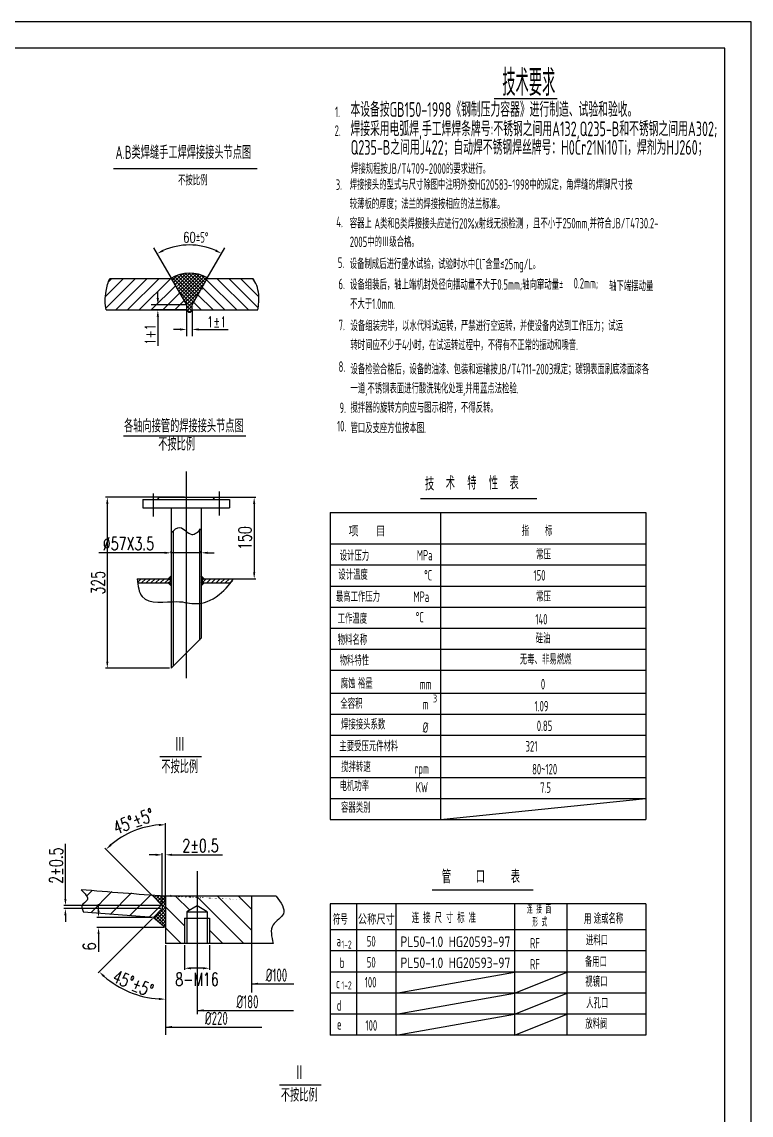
# Model space of a CAD drawing. Extents: x 8095 to 8689, y 0 to 841.
# Drawn here: x 8412 to 8689.3, y 425 to 841 of the extents above; entities that cross this region are included whole.
import ezdxf
from ezdxf.enums import TextEntityAlignment as Align

# ---------------------------------------------------------------- set-up
doc = ezdxf.new("R2010")
doc.units = 0
doc.header["$LTSCALE"] = 10
doc.header["$MEASUREMENT"] = 0
doc.linetypes.add('HIDDEN', pattern=[0.375, 0.25, -0.125])
doc.layers.get('DEFPOINTS').update_dxf_attribs({"color": 5, "linetype": 'HIDDEN', "lineweight": 13})
doc.layers.add('DIM', color=7, linetype='CONTINUOUS')
doc.layers.add('RAHMEN025', color=7, linetype='CONTINUOUS')
doc.styles.add('HZ4', font='romans.shx', dxfattribs={"width": 0.7, "height": 4, "bigfont": 'hztxt.shx'})
doc.styles.add('HZ5', font='romans.shx', dxfattribs={"width": 0.7, "height": 5, "bigfont": 'hztxt.shx'})
doc.styles.add('J_BigFont', font='gbenor.shx', dxfattribs={"bigfont": 'gbcbig.shx'})
doc.styles.add('RMO4', font='romans.shx', dxfattribs={"width": 0.7, "height": 4, "bigfont": 'hztxt.shx'})
doc.dimstyles.get("Standard").update_dxf_attribs({"dimscale": 0, "dimtxt": 0.18, "dimasz": 2.5, "dimexe": 2.5, "dimexo": 0.0625, "dimgap": 0.9, "dimtad": 1, "dimdec": 0, "dimzin": 0, "dimdsep": 46, "dimtxsty": 'RMO4', "dimcen": 0.09, "dimadec": 0, "dimazin": 0, "dimtfac": 2, "dimtdec": 0, "dimtofl": 0, "dimtmove": 0, "dimatfit": 0, "dimfxl": 0, "dimtolj": 1, "dimtzin": 0, "dimarcsym": 0})
doc.dimstyles.new('机械制图iso', dxfattribs={"dimscale": 0, "dimtxt": 0.18, "dimasz": 2.5, "dimexe": 0.625, "dimexo": 0.625, "dimgap": 1, "dimtad": 1, "dimdec": 4, "dimzin": 0, "dimdsep": 46, "dimtxsty": 'HZ5', "dimcen": 0, "dimadec": 0, "dimazin": 0, "dimtfac": 1, "dimtdec": 4, "dimtofl": 0, "dimtmove": 0, "dimatfit": 2, "dimfxl": 0, "dimtolj": 1, "dimtzin": 0, "dimarcsym": 0})

# ---------------------------------------------------------------- blocks, each defined once
blk = doc.blocks.new('*D188')
at = {"layer": 'DEFPOINTS', "color": 0}
for p in [(8466.580000302898, 508.3622591232811), (8465.3800003029, 503.5696082102763), (8462.055677328637, 500.2452852360161), (8466.580000302898, 490.3622591232811), (8448.755703807745, 473.8970210715047)]:
    blk.add_point(p, dxfattribs=at)
at = {"layer": 'DIM', "color": 0, "lineweight": -2}
for p, q in [((8461.613735590396, 499.8033434977747), (8440.93069672145, 479.1203046288379)), ((8466.580000302898, 489.7372591232815), (8466.5800003029, 468.4960152199747))]:
    blk.add_line(p, q, dxfattribs=at)
blk.add_arc((8466.580000302898, 504.7696082102752), 35.64859299030108, 229.0189192790057, 265.9810807209838, dxfattribs=at)
at = {"layer": 'DIM', "color": 0}
for points in [[(8442.917188518924, 477.5527747386063), (8443.485419854687, 478.1623299809776), (8441.372638459692, 479.5622463670793)], [(8464.096147881626, 469.625086901834), (8464.066927467038, 468.7922660256445), (8466.580000302898, 469.1210152199742)]]:
    blk.add_solid(points, dxfattribs=at)
at = {"layer": 'DIM', "color": 0, "insert": (8454.277266391658, 475.0681811475015), "char_height": 5, "attachment_point": 5, "rotation": 337.49999999999267, "style": 'HZ5'}
blk.add_mtext('\\A1;45°±5°', dxfattribs=at)
blk = doc.blocks.new('*D183')
at = {"layer": 'DEFPOINTS', "color": 0}
for p in [(8473.780000302897, 490.3622591232814), (8483.3800003029, 490.3622591232814), (8473.780000302897, 480.8967714150731)]:
    blk.add_point(p, dxfattribs=at)
at = {"layer": 'DIM', "color": 0, "lineweight": -2}
for p, q in [((8473.780000302897, 489.7372591232814), (8473.780000302897, 480.2717714150731)), ((8483.3800003029, 489.7372591232814), (8483.3800003029, 480.2717714150731)), ((8480.8800003029, 480.8967714150731), (8476.280000302897, 480.8967714150731))]:
    blk.add_line(p, q, dxfattribs=at)
at = {"layer": 'DIM', "color": 0}
for points in [[(8476.280000302897, 481.3134380817398), (8476.280000302897, 480.4801047484064), (8473.780000302897, 480.8967714150731)], [(8480.8800003029, 481.3134380817398), (8480.8800003029, 480.4801047484064), (8483.3800003029, 480.8967714150731)]]:
    blk.add_solid(points, dxfattribs=at)
at = {"layer": 'DIM', "color": 0, "insert": (8478.580000302898, 476.6781023262511), "char_height": 5, "attachment_point": 5, "style": 'HZ5'}
blk.add_mtext('\\A1;8-M16', dxfattribs=at)
blk = doc.blocks.new('*D187')
at = {"layer": 'DEFPOINTS', "color": 0}
for p in [(8450.612626599854, 531.2259107273799), (8461.47168082243, 508.6779276907446), (8466.580000302898, 508.3622591232811), (8465.3800003029, 504.7696082102766), (8466.580000302896, 490.3622591232815)]:
    blk.add_point(p, dxfattribs=at)
at = {"layer": 'DIM', "color": 0, "lineweight": -2}
for p, q in [((8466.580000302898, 508.9872591232806), (8466.580000302898, 536.1293556163578)), ((8461.029739084188, 509.119869428986), (8443.556782118334, 526.592826394834))]:
    blk.add_line(p, q, dxfattribs=at)
blk.add_arc((8466.580000302898, 503.5696082102781), 31.93474740607928, 94.48652525399795, 130.5134747460128, dxfattribs=at)
at = {"layer": 'DIM', "color": 0}
for points in [[(8464.065606889559, 535.8228471767943), (8464.098225486896, 534.9901524719044), (8466.580000302898, 535.5043556163578)], [(8446.117200188699, 527.5421679280157), (8445.551460947581, 528.154036831871), (8443.998723856575, 526.1508846565921)]]:
    blk.add_solid(points, dxfattribs=at)
at = {"layer": 'DIM', "color": 0, "insert": (8454.450156957126, 536.8635749931609), "char_height": 5, "attachment_point": 5, "rotation": 20.017975484503932, "style": 'HZ5'}
blk.add_mtext('\\A1;45°±5°', dxfattribs=at)
blk = doc.blocks.new('*D186')
at = {"layer": 'DEFPOINTS', "color": 0}
for p in [(8466.580000302898, 524.0550812330036), (8465.3800003029, 504.7696082102761), (8466.580000302898, 504.7696082102761)]:
    blk.add_point(p, dxfattribs=at)
at = {"layer": 'DIM', "color": 0, "lineweight": -2}
for p, q in [((8465.3800003029, 505.3946082102761), (8465.3800003029, 524.6800812330036)), ((8466.580000302898, 505.3946082102761), (8466.580000302898, 524.6800812330036)), ((8462.8800003029, 524.0550812330036), (8460.3800003029, 524.0550812330036)), ((8469.080000302898, 524.0550812330036), (8488.246666969564, 524.0550812330036))]:
    blk.add_line(p, q, dxfattribs=at)
at = {"layer": 'DIM', "color": 0}
for points in [[(8462.8800003029, 524.4717478996703), (8462.8800003029, 523.638414566337), (8465.3800003029, 524.0550812330036)], [(8469.080000302898, 524.4717478996703), (8469.080000302898, 523.638414566337), (8466.580000302898, 524.0550812330036)]]:
    blk.add_solid(points, dxfattribs=at)
at = {"layer": 'DIM', "color": 0, "insert": (8479.913333636232, 527.5550812330036), "char_height": 5, "attachment_point": 5, "style": 'HZ5'}
blk.add_mtext('\\A1;2±0.5', dxfattribs=at)
blk = doc.blocks.new('*D185')
at = {"layer": 'DEFPOINTS', "color": 0}
for p in [(8428.533762565767, 503.5696082102763), (8465.3800003029, 504.7696082102761), (8465.3800003029, 503.5696082102763)]:
    blk.add_point(p, dxfattribs=at)
at = {"layer": 'DIM', "color": 0, "lineweight": -2}
for p, q in [((8428.533762565767, 507.2696082102761), (8428.533762565767, 528.2955405281082)), ((8464.7550003029, 504.7696082102761), (8427.908762565767, 504.7696082102761)), ((8464.7550003029, 503.5696082102763), (8427.908762565767, 503.5696082102763)), ((8428.533762565767, 501.0696082102763), (8428.533762565767, 498.5696082102763))]:
    blk.add_line(p, q, dxfattribs=at)
at = {"layer": 'DIM', "color": 0}
for points in [[(8428.1170958991, 507.2696082102761), (8428.950429232433, 507.2696082102761), (8428.533762565767, 504.7696082102761)], [(8428.1170958991, 501.0696082102763), (8428.950429232433, 501.0696082102763), (8428.533762565767, 503.5696082102763)]]:
    blk.add_solid(points, dxfattribs=at)
at = {"layer": 'DIM', "color": 0, "insert": (8425.033762565767, 519.962207194776), "char_height": 5, "attachment_point": 5, "rotation": 90, "style": 'HZ5'}
blk.add_mtext('\\A1;2±0.5', dxfattribs=at)
blk = doc.blocks.new('*D184')
at = {"layer": 'DEFPOINTS', "color": 0}
for p in [(8441.135032787879, 500.2452852360158), (8462.05567732864, 500.2452852360158), (8466.580000302898, 496.3769572972715)]:
    blk.add_point(p, dxfattribs=at)
at = {"layer": 'DIM', "color": 0, "lineweight": -2}
for p, q in [((8441.135032787879, 502.7452852360158), (8441.135032787879, 505.2452852360158)), ((8461.43067732864, 500.2452852360158), (8440.510032787879, 500.2452852360158)), ((8465.955000302898, 496.3769572972715), (8440.510032787879, 496.3769572972715)), ((8441.135032787879, 493.8769572972715), (8441.135032787879, 487.1214524561757))]:
    blk.add_line(p, q, dxfattribs=at)
at = {"layer": 'DIM', "color": 0}
for points in [[(8440.718366121213, 502.7452852360158), (8441.551699454545, 502.7452852360158), (8441.135032787879, 500.2452852360158)], [(8440.718366121213, 493.8769572972715), (8441.551699454545, 493.8769572972715), (8441.135032787879, 496.3769572972715)]]:
    blk.add_solid(points, dxfattribs=at)
at = {"layer": 'DIM', "color": 0, "insert": (8437.635032787879, 489.2047857895104), "char_height": 5, "attachment_point": 5, "rotation": 90, "style": 'HZ5'}
blk.add_mtext('\\A1;6', dxfattribs=at)
blk = doc.blocks.new('*D204')
at = {"layer": 'DEFPOINTS', "color": 0}
for p in [(8474.46054143432, 660.0933984504082), (8444.464431729562, 595.0933984504084), (8468.76054143432, 595.0933984504082)]:
    blk.add_point(p, dxfattribs=at)
at = {"layer": 'DIM', "color": 0, "lineweight": -2}
for p, q in [((8473.83554143432, 660.0933984504082), (8443.839431729562, 660.0933984504084)), ((8444.464431729562, 657.5933984504084), (8444.464431729562, 597.5933984504084)), ((8468.13554143432, 595.0933984504082), (8443.839431729562, 595.0933984504084))]:
    blk.add_line(p, q, dxfattribs=at)
at = {"layer": 'DIM', "color": 0}
for points in [[(8444.047765062896, 657.5933984504084), (8444.881098396228, 657.5933984504084), (8444.464431729562, 660.0933984504084)], [(8444.047765062896, 597.5933984504084), (8444.881098396228, 597.5933984504084), (8444.464431729562, 595.0933984504084)]]:
    blk.add_solid(points, dxfattribs=at)
at = {"layer": 'DIM', "color": 0, "insert": (8440.964431729562, 627.5933984504097), "char_height": 5, "attachment_point": 5, "rotation": 90, "style": 'HZ5'}
blk.add_mtext('\\A1;325', dxfattribs=at)
blk = doc.blocks.new('*D205')
at = {"layer": 'DEFPOINTS', "color": 0}
for p in [(8468.76054143432, 638.9770052171853), (8468.76054143432, 638.2619632951037), (8480.16054143432, 638.2619632951037)]:
    blk.add_point(p, dxfattribs=at)
at = {"layer": 'DIM', "color": 0, "lineweight": -2}
for p, q in [((8466.26054143432, 638.9770052171853), (8441.26054143432, 638.9770052171853)), ((8468.76054143432, 638.8869632951037), (8468.76054143432, 639.6020052171853)), ((8480.16054143432, 638.9770052171853), (8468.76054143432, 638.9770052171853)), ((8480.16054143432, 638.8869632951037), (8480.16054143432, 639.6020052171853)), ((8482.66054143432, 638.9770052171853), (8485.16054143432, 638.9770052171853))]:
    blk.add_line(p, q, dxfattribs=at)
at = {"layer": 'DIM', "color": 0}
for points in [[(8466.26054143432, 639.3936718838519), (8466.26054143432, 638.5603385505186), (8468.76054143432, 638.9770052171853)], [(8482.66054143432, 639.3936718838519), (8482.66054143432, 638.5603385505186), (8480.16054143432, 638.9770052171853)]]:
    blk.add_solid(points, dxfattribs=at)
at = {"layer": 'DIM', "color": 0, "insert": (8452.51054143432, 642.4770052171853), "char_height": 5, "attachment_point": 5, "style": 'HZ5'}
blk.add_mtext('\\A1;%%C57X3.5', dxfattribs=at)
blk = doc.blocks.new('*D203')
at = {"layer": 'DEFPOINTS', "color": 0}
for p in [(8474.46054143432, 660.0933984504082), (8481.253361757348, 629.0933984504082), (8500.314448477353, 629.0933984504082)]:
    blk.add_point(p, dxfattribs=at)
at = {"layer": 'DIM', "color": 0, "lineweight": -2}
for p, q in [((8475.08554143432, 660.0933984504082), (8500.939448477353, 660.0933984504082)), ((8500.314448477353, 657.5933984504082), (8500.314448477353, 631.5933984504082)), ((8481.878361757348, 629.0933984504082), (8500.939448477353, 629.0933984504082))]:
    blk.add_line(p, q, dxfattribs=at)
at = {"layer": 'DIM', "color": 0}
for points in [[(8499.897781810687, 657.5933984504082), (8500.731115144019, 657.5933984504082), (8500.314448477353, 660.0933984504082)], [(8499.897781810687, 631.5933984504082), (8500.731115144019, 631.5933984504082), (8500.314448477353, 629.0933984504082)]]:
    blk.add_solid(points, dxfattribs=at)
at = {"layer": 'DIM', "color": 0, "insert": (8496.814448477353, 644.5933984504096), "char_height": 5, "attachment_point": 5, "rotation": 90, "style": 'HZ5'}
blk.add_mtext('\\A1;150', dxfattribs=at)
blk = doc.blocks.new('*D154')
at = {"layer": 'DEFPOINTS', "color": 0}
for p in [(8474.602249443404, 731.370846495252), (8476.693536868985, 731.370846495252), (8476.693536868985, 723.9654893835047)]:
    blk.add_point(p, dxfattribs=at)
at = {"layer": 'DIM', "color": 0, "lineweight": -2}
for p, q in [((8474.602249443404, 731.308346495252), (8474.602249443404, 721.4654893835047)), ((8476.693536868985, 731.308346495252), (8476.693536868985, 721.4654893835047)), ((8472.102249443404, 723.9654893835047), (8469.602249443404, 723.9654893835047)), ((8479.193536868985, 723.9654893835047), (8490.426870202318, 723.9654893835047))]:
    blk.add_line(p, q, dxfattribs=at)
at = {"layer": 'DIM', "color": 0}
for points in [[(8472.102249443404, 724.3821560501714), (8472.102249443404, 723.5488227168381), (8474.602249443404, 723.9654893835047)], [(8479.193536868985, 724.3821560501714), (8479.193536868985, 723.5488227168381), (8476.693536868985, 723.9654893835047)]]:
    blk.add_solid(points, dxfattribs=at)
at = {"layer": 'DIM', "color": 0, "insert": (8486.060203535651, 726.8654893835047), "char_height": 4, "attachment_point": 5, "style": 'HZ4'}
blk.add_mtext('\\A1;1±1', dxfattribs=at)
blk = doc.blocks.new('*D153')
at = {"layer": 'DEFPOINTS', "color": 0}
for p in [(8479.943787831286, 755.7431666989901), (8468.920034177088, 743.370846495252), (8482.467039560881, 743.370846495252), (8474.693536868985, 733.370846495252), (8476.693536868985, 733.370846495252)]:
    blk.add_point(p, dxfattribs=at)
at = {"layer": 'DIM', "color": 0, "lineweight": -2}
for p, q in [((8468.888784177088, 743.4249730829885), (8462.20542697516, 755.0008873218591)), ((8482.498289560881, 743.4249730829885), (8489.181646762809, 755.0008873218591))]:
    blk.add_line(p, q, dxfattribs=at)
blk.add_arc((8475.693536868985, 731.6387956876831), 24.47621978764838, 65.85473525063612, 114.1452647493639, dxfattribs=at)
at = {"layer": 'DIM', "color": 0}
for points in [[(8465.871135899792, 753.6026102902196), (8465.49186953268, 754.3446355372446), (8463.45542697516, 752.835823812398)], [(8485.89520420529, 754.3446355372446), (8485.515937838178, 753.6026102902196), (8487.931646762809, 752.835823812398)]]:
    blk.add_solid(points, dxfattribs=at)
at = {"layer": 'DIM', "color": 0, "insert": (8475.693536868985, 759.0150154753314), "char_height": 4, "attachment_point": 5, "style": 'HZ4'}
blk.add_mtext('\\A1;60 ', dxfattribs=at)
blk = doc.blocks.new('*D152')
at = {"layer": 'DEFPOINTS', "color": 0}
for p in [(8474.693536868985, 733.370846495252), (8463.668457000735, 731.3708464952521), (8474.602249443404, 731.3708464952521)]:
    blk.add_point(p, dxfattribs=at)
at = {"layer": 'DIM', "color": 0, "lineweight": -2}
for p, q in [((8463.668457000735, 735.870846495252), (8463.668457000735, 738.370846495252)), ((8474.631036868985, 733.370846495252), (8461.168457000735, 733.370846495252)), ((8474.539749443404, 731.3708464952521), (8461.168457000735, 731.3708464952521)), ((8463.668457000735, 728.8708464952521), (8463.668457000735, 717.770846495252))]:
    blk.add_line(p, q, dxfattribs=at)
at = {"layer": 'DIM', "color": 0}
for points in [[(8463.251790334069, 735.870846495252), (8464.0851236674, 735.870846495252), (8463.668457000735, 733.370846495252)], [(8463.251790334069, 728.8708464952521), (8464.0851236674, 728.8708464952521), (8463.668457000735, 731.3708464952521)]]:
    blk.add_solid(points, dxfattribs=at)
at = {"layer": 'DIM', "color": 0, "insert": (8460.768457000735, 722.0708464952535), "char_height": 4, "attachment_point": 5, "rotation": 90, "style": 'RMO4'}
blk.add_mtext('\\A1;1+1', dxfattribs=at)

msp = doc.modelspace()

# ---------------------------------------------------------------- hatches: boundary and pattern name
at = {"layer": 'DIM'}
h = msp.add_hatch(dxfattribs=at)
h.set_pattern_fill('ANSI37', color=256, scale=7.5, style=0)
h.set_pattern_definition([(45, (8124.984346529804, 664.9224301947352), (-0.6629126073623882, 0.6629126073623883), []), (135, (8124.984346529804, 664.9224301947352), (-0.6629126073623883, -0.6629126073623882), [])])
edge = h.paths.add_edge_path()
edge.add_line((8474.693536868985, 733.3708464952521), (8468.920034177088, 743.3708464952521))
edge.add_line((8476.693536868985, 733.3708464952521), (8482.467039560881, 743.3708464952521))
edge.add_line((8474.693536868985, 731.3708464952521), (8474.693536868985, 733.3708464952521))
edge.add_line((8476.693536868985, 731.3708464952521), (8476.693536868985, 733.3708464952521))
edge.add_arc((8475.693536868985, 731.5496338924785), 1.015856748467515, 190.1366629109801, 349.8633370890199)
edge.add_arc((8475.871341330258, 731.1677333087913), 14.18390451545465, 61.57363830885675, 120.6441682197863)
h = msp.add_hatch(dxfattribs=at)
h.set_pattern_fill('ANSI31', color=256, style=0)
h.set_pattern_definition([(45, (7996.957504708424, 545.5844256950215), (-2.245064030267288, 2.245064030267288), [])])
edge = h.paths.add_edge_path()
edge.add_line((8445.42334108243, 743.3708464952521), (8468.920034177088, 743.3708464952521))
edge.add_line((8468.920034177088, 743.3708464952521), (8474.693536868985, 733.3708464952521))
edge.add_line((8474.693536868985, 733.3708464952521), (8474.693536868985, 731.3708464952521))
edge.add_line((8474.693536868985, 731.3708464952521), (8444.073123084809, 731.3708464952521))
edge.add_spline(control_points=[(8444.073123084809, 731.370846495252), (8443.52801798673, 733.4138065928585), (8443.683370816252, 738.280073128783), (8444.800165798817, 741.9333888965225), (8445.42334108243, 743.3708464952518)], knot_values=[9.941961667444083, 9.941961667444083, 9.941961667444083, 9.941961667444083, 21.33888380195688, 30.26678402198281, 30.26678402198281, 30.26678402198281, 30.26678402198281], degree=3, periodic=0)
h = msp.add_hatch(dxfattribs=at)
h.set_pattern_fill('ANSI31', color=256, angle=90, style=0)
h.set_pattern_definition([(135, (7996.957504708424, 545.5844256950215), (-2.245064030267288, -2.245064030267288), [])])
edge = h.paths.add_edge_path()
edge.add_spline(control_points=[(8501.717154530601, 731.3708464952525), (8502.045597384475, 733.2019523738059), (8502.474718156158, 738.4032909761554), (8500.91514120559, 741.7743123169535), (8499.851415168589, 743.3708464952364)], knot_values=[11.38549647651127, 11.38549647651127, 11.38549647651127, 11.38549647651127, 18.48107111075401, 28.15200539043571, 28.15200539043571, 28.15200539043571, 28.15200539043571], degree=3, periodic=0)
edge.add_line((8499.851415168581, 743.3708464952521), (8482.467039560881, 743.3708464952521))
edge.add_line((8482.467039560881, 743.3708464952521), (8476.693536868985, 733.3708464952521))
edge.add_line((8476.693536868985, 733.370846495252), (8476.693536868985, 731.3708464952521))
edge.add_line((8476.693536868985, 731.3708464952521), (8501.7171545306, 731.3708464952521))
h = msp.add_hatch(dxfattribs=at)
h.set_pattern_fill('ANSI31', color=256, scale=10, style=0)
h.set_pattern_definition([(45, (-910.8260749181991, 1563.469514359143), (-0.8838834764831843, 0.8838834764831844), [])])
edge = h.paths.add_edge_path()
edge.add_spline(control_points=[(8455.87409397845, 629.0933984504082), (8455.93047361289, 628.5570069577609), (8455.986853247332, 628.0206154651136), (8456.051708730629, 627.4933984504082)], knot_values=[0, 0, 0, 0, 7.191582055316687, 7.191582055316687, 7.191582055316687, 7.191582055316687], degree=3, periodic=0)
edge.add_line((8456.051708730629, 627.4933984504084), (8467.667721111293, 627.4933984504083))
edge.add_line((8467.667721111291, 627.4933984504083), (8468.360541434318, 627.8933984504082))
edge.add_line((8468.360541434318, 627.8933984504082), (8468.360541434322, 628.6933984504084))
edge.add_line((8468.360541434322, 628.6933984504084), (8467.667721111295, 629.0933984504082))
edge.add_line((8467.667721111295, 629.0933984504082), (8455.87409397845, 629.0933984504081))
edge = h.paths.add_edge_path()
edge.add_line((8481.253361757346, 629.0933984504082), (8480.56054143432, 628.6933984504082))
edge.add_line((8480.560541434323, 628.6933984504082), (8480.560541434323, 627.8933984504081))
edge.add_line((8480.560541434323, 627.8933984504081), (8481.25336175735, 627.4933984504082))
edge.add_line((8481.25336175735, 627.4933984504082), (8491.336742336742, 627.4933984504081))
edge.add_spline(control_points=[(8491.336742336742, 627.4933984504083), (8491.85364008768, 628.1472818366149), (8492.244093611554, 628.7115168539976), (8492.447038511202, 629.093398450408)], knot_values=[245.4755235154714, 245.4755235154714, 245.4755235154714, 245.4755235154714, 258.2147524871449, 258.2147524871449, 258.2147524871449, 258.2147524871449], degree=3, periodic=0)
edge.add_line((8492.447038511204, 629.0933984504082), (8481.253361757346, 629.0933984504082))
h = msp.add_hatch(dxfattribs=at)
h.set_pattern_fill('ANSI37', color=256, scale=4, style=0)
h.set_pattern_definition([(45, (6597.403218163817, 823.8755070455767), (-0.3535533905932737, 0.3535533905932738), []), (135, (6597.403218163817, 823.8755070455767), (-0.3535533905932738, -0.3535533905932737), [])])
h.paths.add_polyline_path([(8468.76054143432, 630.1862187734359), (8467.667721111293, 629.0933984504082), (8468.36054143432, 628.6933984504084), (8468.36054143432, 627.8933984504081), (8467.667721111293, 627.4933984504081), (8468.76054143432, 626.4005781273809)])
h.paths.add_polyline_path([(8481.253361757348, 629.0933984504084), (8480.160541434321, 630.1862187734358), (8480.160541434321, 626.4005781273811), (8481.253361757348, 627.4933984504081), (8480.56054143432, 627.8933984504079), (8480.56054143432, 628.693398450408)])
h = msp.add_hatch(dxfattribs=at)
h.set_pattern_fill('ANSI31', color=256, scale=45, style=0)
h.set_pattern_definition([(45, (7200.600014137536, 1810.011440599832), (-3.977475644174329, 3.97747564417433), [])])
edge = h.paths.add_edge_path()
edge.add_spline(control_points=[(8434.480163163164, 510.7838984973303), (8435.997580392339, 509.3244062927669), (8438.439105913585, 506.9760821819116), (8433.985165621732, 505.0222712181098), (8434.99085009319, 503.1501731281213), (8435.469259042704, 502.2596070449853)], knot_values=[0, 0, 0, 0, 4.657100219547177, 7.493277934638707, 10.06660581510841, 10.06660581510841, 10.06660581510841, 10.06660581510841], degree=3, periodic=0)
edge.add_spline(control_points=[(8435.469259042704, 502.2596070449853), (8444.193463362142, 501.4753267804414), (8453.00133005295, 500.8036009056033), (8462.05567732864, 500.2452852360158)], knot_values=[4.838869816468019, 4.838869816468019, 4.838869816468019, 4.838869816468019, 4.890506708408599, 4.890506708408599, 4.890506708408599, 4.890506708408599], degree=3, periodic=0)
edge.add_line((8462.055677328637, 500.2452852360159), (8465.3800003029, 503.5696082102754))
edge.add_line((8465.3800003029, 503.5696082102754), (8465.3800003029, 504.7696082102767))
edge.add_line((8465.3800003029, 504.7696082102767), (8461.471680822431, 508.6779276907449))
edge.add_ellipse((8526.5800003029, 761.5914043652933), major_axis=(-510, 1.316958724553129e-13), ratio=0.5, start_angle=79.59599388877899, end_angle=82.66541172534193, ccw=False)
h = msp.add_hatch(dxfattribs=at)
h.set_pattern_fill('ANSI37', color=256, scale=7.5, style=0)
h.set_pattern_definition([(45, (7961.914204250137, 985.9053083229737), (-0.6629126073623882, 0.6629126073623883), []), (135, (7961.914204250137, 985.9053083229737), (-0.6629126073623883, -0.6629126073623882), [])])
edge = h.paths.add_edge_path()
edge.add_ellipse((8526.5800003029, 761.5914043652933), major_axis=(-510, 1.316958724553129e-13), ratio=0.5, start_angle=82.66541172534193, end_angle=83.24367296941222, ccw=False)
edge.add_line((8461.47168082243, 508.677927690745), (8465.3800003029, 504.7696082102762))
edge.add_line((8465.3800003029, 504.7696082102761), (8465.3800003029, 503.5696082102766))
edge.add_line((8465.3800003029, 503.5696082102766), (8462.055677328639, 500.245285236016))
edge.add_line((8462.055677328637, 500.245285236016), (8466.580000302898, 496.3769572972715))
edge.add_line((8466.580000302898, 496.3769572972716), (8466.580000302898, 508.3622591232814))
h = msp.add_hatch(dxfattribs=at)
h.set_pattern_fill('ANSI31', color=256, scale=45, angle=90, style=0)
h.set_pattern_definition([(135, (7200.600014137536, 1810.011440599832), (-3.97747564417433, -3.977475644174329), [])])
h.paths.add_polyline_path([(8473.780000302895, 499.9622591232815), (8474.680000302897, 499.9622591232815), (8474.680000302898, 502.3622591232807), (8478.580000302898, 504.6139251731203), (8478.580000302898, 508.3622591232813), (8466.580000302898, 508.3622591232815), (8466.580000302898, 499.9769572972715), (8466.580000302896, 490.3622591232814), (8473.780000302897, 490.3622591232814)])
h.paths.add_polyline_path([(8478.580000302896, 508.3622591232814), (8478.580000302896, 504.6139251731211), (8482.480000302898, 502.3622591232827), (8482.4800003029, 499.9622591232816), (8483.380000302897, 499.9622591232816), (8483.380000302897, 490.3622591232814), (8499.280000302895, 490.3622591232814), (8499.280000302897, 508.3622591232815)])

# ---------------------------------------------------------------- linework, layer by layer
for p, q in [((8689.268249901332, 841.0000000000006), (8095.268249901332, 841.0000000000006)), ((8689.268249901332, 5.739724524239575e-13), (8689.268249901332, 841.0000000000006)), ((8679.268249901332, 831.0000000000006), (8120.268249901332, 831.0000000000006)), ((8679.268249901332, 10.00000000000057), (8679.268249901332, 831.0000000000006)), ((8591.6037398925, 811.8377564078447), (8615.491120709054, 811.8377564078447)), ((8446.810374143657, 785.2242567551257), (8501.443371985286, 785.2242567551257)), ((8445.42334108243, 743.3708464952521), (8468.920034177088, 743.3708464952521)), ((8474.693536868985, 733.3708464952521), (8468.920034177088, 743.3708464952521)), ((8476.693536868985, 733.3708464952521), (8482.467039560881, 743.3708464952521)), ((8482.467039560881, 743.3708464952521), (8499.851415168625, 743.3708464952521)), ((8474.693536868985, 731.3708464952521), (8474.693536868985, 733.3708464952521)), ((8476.693536868985, 731.3708464952521), (8476.693536868985, 733.3708464952521)), ((8444.073123084809, 731.3708464952521), (8474.693536868985, 731.3708464952521)), ((8476.693536868985, 731.3708464952521), (8501.717154530601, 731.3708464952521)), ((8450.615765049675, 683.5452017325154), (8497.113167124946, 683.5452017325154)), ((8474.46054143432, 669.9026629885135), (8474.46054143432, 591.2650175761657)), ((8461.96054143432, 661.5489916960804), (8461.96054143432, 652.8505122160313)), ((8486.96054143432, 662.2663931300591), (8486.96054143432, 653.1272371263469)), ((8457.96054143432, 659.2933984504083), (8457.96054143432, 656.0933984504082)), ((8457.96054143432, 659.2933984504083), (8490.96054143432, 659.2933984504083)), ((8463.572228254427, 659.2933984504083), (8464.372228254426, 660.0933984504082)), ((8464.372228254426, 660.0933984504082), (8484.548854614213, 660.0933984504082)), ((8485.348854614214, 659.2933984504083), (8484.548854614213, 660.0933984504082)), ((8490.96054143432, 659.2933984504083), (8490.96054143432, 656.0933984504082)), ((8563.565038717727, 659.5873575869948), (8607.836394510266, 659.5873575869948)), ((8457.96054143432, 656.0933984504082), (8490.96054143432, 656.0933984504082)), ((8468.76054143432, 656.0933984504082), (8468.76054143432, 595.0933984504082)), ((8480.16054143432, 656.0933984504082), (8480.16054143432, 606.4933984504082)), ((8529.268251000567, 654.3413677102071), (8529.268251000567, 537.5308535612469)), ((8529.268251000567, 654.3413677102071), (8649.268251000567, 654.3413677102071)), ((8529.268251000567, 654.3413677102071), (8649.268251000567, 654.3413677102071)), ((8571.188434451058, 654.3413677102071), (8571.188434451058, 537.5308535612469)), ((8649.268251000567, 654.3413677102071), (8649.268251000569, 537.5308535612469)), ((8469.46054143432, 647.3117643867458), (8469.46054143432, 595.7933984504082)), ((8479.46054143432, 648.0569145764216), (8479.46054143432, 605.7933984504082)), ((8529.268251000567, 642.3413677102071), (8649.268251000567, 642.3413677102071)), ((8529.268251000567, 634.3413677102071), (8649.268251000567, 634.3413677102069)), ((8455.87409397845, 629.0933984504082), (8467.667721111293, 629.0933984504082)), ((8467.667721111293, 629.0933984504082), (8468.76054143432, 630.1862187734357)), ((8468.36054143432, 628.6933984504083), (8467.667721111293, 629.0933984504082)), ((8468.36054143432, 628.6933984504084), (8468.36054143432, 627.8933984504084)), ((8481.253361757348, 629.0933984504082), (8480.160541434321, 630.1862187734357)), ((8480.56054143432, 628.6933984504083), (8481.253361757348, 629.0933984504082)), ((8480.56054143432, 628.6933984504084), (8480.56054143432, 627.8933984504084)), ((8481.253361757348, 629.0933984504082), (8492.4470385112, 629.0933984504082)), ((8456.051708730629, 627.4933984504083), (8467.667721111293, 627.4933984504083)), ((8468.36054143432, 627.8933984504083), (8467.667721111293, 627.4933984504082)), ((8467.667721111293, 627.4933984504082), (8468.76054143432, 626.400578127381)), ((8481.253361757348, 627.4933984504082), (8480.160541434321, 626.400578127381)), ((8480.56054143432, 627.8933984504083), (8481.253361757348, 627.4933984504082)), ((8481.253361757348, 627.4933984504082), (8491.33674233674, 627.4933984504082)), ((8529.268251000567, 626.3413677102071), (8649.268251000567, 626.3413677102069)), ((8529.268251000567, 618.3413677102071), (8649.268251000567, 618.3413677102071)), ((8529.268251000567, 610.3413677102071), (8649.268251000567, 610.3413677102071)), ((8468.76054143432, 595.0933984504082), (8480.16054143432, 606.4933984504083)), ((8529.268251000567, 602.3413677102071), (8649.268251000567, 602.3413677102071)), ((8529.268251000567, 594.3413677102071), (8649.268251000567, 594.3413677102071)), ((8529.268251000567, 585.5308535612471), (8649.268251000567, 585.5308535612471)), ((8529.268251000567, 577.5308535612471), (8649.268251000567, 577.5308535612471)), ((8529.268251000567, 569.5308535612471), (8649.268251000567, 569.5308535612471)), ((8464.430915499794, 561.4454908472362), (8480.279662695446, 561.4454908472362)), ((8529.268251000567, 561.5308535612471), (8649.268251000567, 561.5308535612471)), ((8529.268251000567, 553.5308535612471), (8649.268251000567, 553.530853561247)), ((8529.268251000567, 545.5308535612471), (8649.268251000567, 545.5308535612469)), ((8530.079709134541, 545.5308535612469), (8649.268251000567, 545.5308535612469)), ((8571.188434451058, 537.5308535612469), (8649.268251000567, 545.5308535612469)), ((8529.268251000567, 537.5308535612469), (8649.268251000567, 537.5308535612469)), ((8465.3800003029, 504.7696082102764), (8461.47168082243, 508.6779276907452)), ((8466.580000302898, 508.3622591232814), (8466.580000302898, 490.3622591232814)), ((8499.280000302897, 508.3622591232814), (8466.580000302898, 508.3622591232814)), ((8466.580000302898, 508.3622591232814), (8466.580000302898, 499.9769572972715)), ((8508.672731139377, 508.3622591232814), (8499.280000302897, 508.3622591232814)), ((8499.280000302897, 508.3622591232814), (8499.280000302897, 490.3622591232814)), ((8568.014803633778, 510.7608808453597), (8606.369406398862, 510.7608808453597)), ((8465.3800003029, 503.5696082102763), (8462.055677328637, 500.245285236016)), ((8465.3800003029, 504.7696082102761), (8465.3800003029, 503.5696082102762)), ((8478.580000302898, 504.6139251731205), (8474.680000302898, 502.3622591232814)), ((8482.480000302898, 502.3622591232814), (8478.580000302898, 504.6139251731205)), ((8529.268249901332, 505.4697556146493), (8529.268249901332, 455.4697556146493)), ((8649.268249901332, 505.4697556146493), (8529.268249901332, 505.4697556146493)), ((8539.268249901332, 505.4697556146493), (8539.268249901332, 455.4697556146493)), ((8554.268249901332, 455.4697556146493), (8554.268249901332, 505.4697556146494)), ((8599.268249901332, 505.4697556146493), (8599.268249901332, 455.4697556146493)), ((8619.268249901332, 455.4697556146493), (8619.268249901332, 505.4697556146494)), ((8649.268249901332, 505.4697556146493), (8649.268249901332, 455.4697556146493)), ((8462.055677328637, 500.245285236016), (8466.580000302898, 496.3769572972715)), ((8473.780000302897, 499.9622591232816), (8473.780000302897, 490.3622591232814)), ((8473.780000302897, 499.9622591232816), (8483.3800003029, 499.9622591232816)), ((8474.680000302898, 502.3622591232808), (8474.680000302898, 490.3622591232814)), ((8474.680000302898, 502.3622591232814), (8482.480000302898, 502.3622591232814)), ((8482.480000302898, 502.3622591232808), (8482.480000302898, 490.3622591232814)), ((8483.3800003029, 499.9622591232816), (8483.3800003029, 490.3622591232814)), ((8649.268249901332, 495.4697556146493), (8529.268249901332, 495.4697556146493)), ((8507.541467637431, 490.3622591232814), (8466.580000302898, 490.3622591232814)), ((8499.280000302897, 490.3622591232814), (8499.280000302897, 471.6751490389961)), ((8649.268249901332, 487.4697556146493), (8529.268249901332, 487.4697556146493)), ((8649.268249901332, 479.4697556146493), (8529.268249901332, 479.4697556146493)), ((8554.268249901332, 471.4697556146493), (8599.268249901332, 479.4697556146493)), ((8599.268249901332, 471.4697556146493), (8619.268249901332, 479.4697556146493)), ((8649.268249901332, 471.4697556146493), (8529.268249901332, 471.4697556146493)), ((8554.268249901332, 463.4697556146493), (8599.268249901332, 471.4697556146493)), ((8599.268249901332, 463.4697556146493), (8619.268249901332, 471.4697556146493)), ((8466.580000302898, 468.4960152199728), (8466.580000302898, 455.542556930553)), ((8649.268249901332, 463.4697556146493), (8529.268249901332, 463.4697556146493)), ((8554.268249901332, 455.4697556146493), (8599.268249901332, 463.4697556146493)), ((8599.268249901332, 455.4697556146493), (8619.268249901332, 463.4697556146493)), ((8649.268249901332, 455.4697556146493), (8529.268249901332, 455.4697556146493)), ((8509.893174503106, 436.4945231977981), (8525.741921698758, 436.4945231977981))]:
    msp.add_line(p, q, dxfattribs=at)
at = {"layer": 'DIM', "ltscale": 10}
msp.add_line((8478.580000302898, 517.8707109405167), (8478.580000302898, 463.4392051923405), dxfattribs=at)
at = {"layer": 'DIM'}
for centre, radius, start, end in [((8475.871341330258, 731.1677333087913), 14.18390451545465, 61.57363830885675, 120.6441682197863), ((8475.693536868985, 731.5496338924785), 1.015856748467515, 190.1366629109801, 349.8633370890199)]:
    msp.add_arc(centre, radius, start, end, dxfattribs=at)
at = {"layer": 'DIM', "extrusion": (0, 0, -1)}
msp.add_ellipse((8526.5800003029, 761.5914043652933), major_axis=(-510, 1.316958724553129e-13), ratio=0.5, start_param=4.830309132409939, end_param=4.893973142423108, dxfattribs=at)
at = {"layer": 'DIM'}
for points, knots in [([(8444.073123084809, 731.370846495252), (8443.52801798673, 733.4138065928585), (8443.683370816252, 738.280073128783), (8444.800165798817, 741.9333888965225), (8445.42334108243, 743.3708464952518)], [9.941961667444083, 9.941961667444083, 9.941961667444083, 9.941961667444083, 21.33888380195688, 30.26678402198281, 30.26678402198281, 30.26678402198281, 30.26678402198281]), ([(8501.717154530601, 731.3708464952525), (8502.045597384475, 733.2019523738059), (8502.474718156158, 738.4032909761554), (8500.91514120559, 741.7743123169535), (8499.851415168589, 743.3708464952364)], [11.38549647651127, 11.38549647651127, 11.38549647651127, 11.38549647651127, 18.48107111075401, 28.15200539043571, 28.15200539043571, 28.15200539043571, 28.15200539043571]), ([(8455.87409397845, 629.0933984504082), (8456.150095899166, 626.4675374690099), (8456.977818390484, 618.5926495416916), (8472.50790524536, 621.4624362895787), (8476.996126673957, 618.7334315503467), (8486.266596933807, 621.2031324367492), (8491.819748922362, 627.9130270786002), (8492.447038511202, 629.093398450408)], [0, 0, 0, 0, 35.20580578259916, 105.5812843455521, 167.8110596062622, 218.8386177940552, 258.2147524871449, 258.2147524871449, 258.2147524871449, 258.2147524871449])]:
    msp.add_open_spline(points, degree=3, knots=knots, dxfattribs=at)
at = {"layer": 'DIM', "end_tangent": (0.9659258262890679, -0.2588190451025227)}
msp.add_spline([(8468.76054143432, 646.645311422825), (8472.100559655808, 648.5736718420986), (8476.555626294903, 646.0015379187591), (8480.16054143432, 648.0828366449077)], degree=3, dxfattribs=at)
at = {"layer": 'DIM'}
for points in [[(8434.480163163164, 510.7838984973303), (8436.808713272936, 506.7507313992321), (8434.803232777944, 504.7452509042407), (8435.469259042704, 502.2596070449853)], [(8508.672731139377, 508.3622591232813), (8511.425943671526, 501.6252694827375), (8507.541467637431, 497.4142805479681), (8507.541467637431, 490.3622591232814)]]:
    msp.add_spline(points, degree=3, dxfattribs=at)
msp.add_open_spline([(8462.05567732864, 500.2452852360158), (8453.00133005295, 500.8036009056033), (8444.193463362142, 501.4753267804414), (8435.469259042704, 502.2596070449853)], degree=3, dxfattribs=at)

# ---------------------------------------------------------------- texts
at = {"layer": 'DIM', "style": 'J_BigFont', "width": 0.7}
for s, height, p in [('1.', 4, (8531.071566227922, 804.7592289498992)), ('2.', 4, (8530.900501795944, 797.6193294209289)), ('A.B类焊缝手工焊焊接接头节点图', 5, (8447.578662328346, 788.8434234016527)), ('焊接规程按JB/T4709-2000的要求进行。', 4, (8537.147584100752, 783.1700693281001)), ('不按比例', 4, (8471.367059303824, 778.7724181036772)), ('3.', 4, (8531.319813728594, 777.0708837928802)), ('焊接接头的型式与尺寸除图中注明外按HG20583-1998中的规定，角焊缝的焊脚尺寸按', 4, (8536.649212759983, 777.1084558400843)), ('较薄板的厚度；法兰的焊接按相应的法兰标准。', 4, (8536.649212759983, 769.7751225067509)), ('4.', 4, (8531.52301923979, 762.8572806219423)), ('容器上', 4, (8536.649212759983, 762.4417891734175)), ('A类和B类焊接接头应进行20%x射线无损检测', 4, (8546.027864050433, 762.3053585710958)), ('，且不小于250mm,并符合JB/T4730.2-', 4, (8603.553371659917, 762.3845382366517)), ('±5%%d', 4, (8478.181088027079, 756.9828773181026)), ('2005中的Ⅲ级合格。', 4, (8536.649212759983, 755.3230888282889)), ('5.', 4, (8532.132642300814, 747.3575607317472)), ('设备制成后进行盛水试验，', 4, (8536.649212759983, 746.9790920179759)), ('试验时水中Clˉ含量≤25mg/L。', 4, (8570.344071641375, 746.8617283355651)), ('6.', 4, (8532.365890561292, 739.2600941018833)), ('设备组装后，轴上端机封处径向摆动量不大于0.5mm;轴向窜动量±', 4, (8536.766798335018, 739.083879100172)), ('0.2mm;', 4, (8621.767739960083, 739.5357567314154)), ('轴下端摆动量', 4, (8635.276967077833, 738.5451275004654)), ('不大于1.0mm.', 4, (8536.766798335018, 731.7505457668386)), ('7.', 4, (8532.413205081324, 723.6624477787783)), ('设备组装完毕，以水代料试运转，严禁进行空运转，并使设备内达到工作压力；试运', 4, (8536.929775540495, 723.407100227557)), ('转时间应不少于4小时，在试运转过程中，不得有不正常的振动和噪音.', 4, (8536.929775540495, 716.0737668942237)), ('8.', 4, (8532.413205081324, 707.8064301247733)), ('设备检验合格后，设备的油漆、包装和运输按JB/T4711-2003规定；碳钢表面刷底漆面漆各', 4, (8536.929775540495, 706.8916593052026)), ('一道,不锈钢表面进行酸洗钝化处理,并用蓝点法检验.                                                                   ', 4, (8536.929775540495, 699.5805481940914)), ('9.', 4, (8532.751174729092, 692.1286169475803)), ('搅拌器的旋转方向应与图示相符，不得反转。', 4, (8536.929775540495, 692.2472148607582)), ('各轴向接管的焊接接头节点图', 5, (8450.828996416287, 684.8008665050772)), ('10.', 4, (8531.805098264002, 685.1510427860254)), ('管口及支座方位按本图.', 4, (8536.929775540495, 684.514809792189)), ('不按比例', 5, (8463.824733972924, 677.8541534789221)), ('技', 5, (8565.268875777063, 662.7200011901168)), ('术', 5, (8573.13933846921, 663.0476440120062)), ('特', 5, (8581.337737316811, 663.0476440120062)), ('性', 5, (8589.536136164412, 663.0476440120062)), ('表', 5, (8597.40659885656, 663.0476440120062)), ('指    标', 4, (8602.027136235356, 645.3801606153497)), ('常压', 4, (8607.537891422486, 636.4060820720873)), ('设计压力', 4, (8532.84316411367, 635.9355360869497)), ('MPa', 4, (8562.157914125524, 636.0888794860407)), ('设计温度', 4, (8532.321122125093, 628.7029270546186)), ('%%DC', 4, (8564.925149240149, 628.4331720066461)), ('150', 4, (8606.528638422991, 628.4060820720872)), ('最高工作压力', 4, (8531.357265863764, 620.3097993455965)), ('MPa', 4, (8560.860347348613, 620.2739330957645)), ('常压', 4, (8607.537891422486, 620.4060820720872)), ('工作温度', 4, (8532.023992499868, 611.9784043637746)), ('%%dC', 4, (8561.7290505143, 612.464937924975)), ('140', 4, (8607.211704141118, 611.6816314529283)), ('物料名称', 4, (8532.089038963884, 603.9340438039651)), ('硅油', 4, (8607.37156170182, 604.4772895434244)), ('物料特性', 4, (8532.806352979136, 596.0527913684261)), ('无毒、非易燃燃', 4, (8601.32889553895, 596.4772895434244)), ('腐蚀', 4, (8533.228435772682, 587.319685440998)), ('裕量', 4, (8539.732504352882, 587.319685440998)), ('0', 4, (8609.316700699454, 586.9876097800025)), ('mm', 4, (8563.30037025246, 587.0174721355477)), ('全容积', 4, (8533.09311827019, 579.6111753652863)), ('3', 3, (8568.30099530103, 582.0438431712878)), ('1.09', 4, (8606.92515213942, 578.6330688230039)), ('m', 4, (8564.405249913107, 579.3679085846861)), ('焊接接头系数', 4, (8533.347618568914, 571.7240239744683)), ('%%C', 4, (8564.424685794696, 570.5070843367898)), ('0.85', 4, (8607.774699573469, 571.151779986687)), ('Ⅲ', 6, (8470.160150237363, 563.0778731002404)), ('主要受压元件材料', 4, (8532.713501104246, 563.444081646858)), ('       321 ', 4, (8592.878197924236, 563.3520963180995)), ('不按比例', 5, (8465.0032900416, 555.1045875771679)), ('搅拌转速', 4, (8533.384380923766, 555.5766363305215)), ('rpm', 4, (8561.318592123507, 554.8982260745393)), ('80~120', 4, (8606.00414394498, 554.6330688230039)), ('电机功率', 4, (8532.798386034423, 548.3099256910086)), ('KW', 4, (8561.770103758648, 547.7825709990061)), ('7.5', 4, (8609.032585557456, 547.6353692470659)), ('容器类别', 4, (8533.350048140363, 540.0809273127084)), ('管', 5, (8571.676799424858, 513.2641569143457)), ('口', 5, (8584.590158273773, 513.2641569143457)), ('表', 5, (8597.888990904354, 513.2641569143457)), ('连 接 面', 3, (8604.063749200066, 501.7553678115123)), ('符号', 4, (8530.273563214161, 497.5200090266605)), ('连 接 尺 寸 标 准', 4, (8560.249325240171, 498.0824132613586)), ('形 式', 3, (8606.083850382813, 496.8150331310598)), ('用', 4, (8625.727640863479, 497.6720968777747)), ('途或名称', 4, (8629.445856023978, 497.8646564677072)), ('a', 4, (8531.646188011367, 489.2399452596987)), ('50', 4, (8543.137435277114, 489.1419196111267)), ('RF', 4, (8605.239346067265, 488.3978363784753)), ('进料口', 4, (8626.476288433065, 489.5546671571612)), ('b', 4, (8532.87624788662, 481.0412701889452)), ('50', 4, (8543.137435277114, 481.1419196111267)), ('RF', 4, (8605.239346067265, 480.3978363784753)), ('备用口', 4, (8626.073621783184, 481.4126839600762)), ('%%C100', 5, (8504.694696257557, 475.7871716960918)), ('c', 4, (8531.460779045854, 473.2574950957094)), ('100', 4, (8542.350212342992, 473.5606541932646)), ('视镜口', 4, (8626.22900101737, 473.8450993287138)), ('%%C180', 5, (8493.572051120747, 465.6404557921425)), ('d', 4, (8531.743811219863, 464.7848703389516)), ('人孔口 ', 4, (8626.563867342156, 465.6524992625793)), ('%%C220', 5, (8481.572051120747, 459.3376270315085)), ('放料阀', 4, (8626.22900101737, 457.8450993287138)), ('e', 4, (8531.783168047321, 457.5827593793108)), ('100', 4, (8542.642908938002, 457.1524396828061)), ('Ⅱ', 6, (8515.622409240676, 438.1269054508023)), ('不按比例', 5, (8510.465549044913, 430.1536199277298))]:
    msp.add_text(s, height=height, dxfattribs=at).set_placement(p)
at = {"layer": 'DIM', "style": 'J_BigFont'}
for s, height, width, p, p2 in [('公称尺寸', 4, 1.231332114781984, (8539.717660595468, 497.5200076267972), (8553.787440789374, 497.5200076267972)), ('1-2', 3, 0.8520632802604383, (8533.516662226948, 488.4112418391209), (8537.37237436687, 488.4112418391209)), ('PL50-1.0 HG20593-97', 4, 0.987421930132705, (8555.907544021162, 488.9865894143622), (8597.731408253854, 488.9865894143622)), ('PL50-1.0 HG20593-97', 4, 0.987421930132705, (8555.907544021162, 480.9865894143622), (8597.731408253854, 480.9865894143622)), ('1-2', 3, 0.8520632802604383, (8533.516662226948, 472.8977873399612), (8537.37237436687, 472.8977873399612))]:
    msp.add_text(s, height=height, dxfattribs=dict(at, width=width)).set_placement(p, p2, align=Align.FIT)
at = {"layer": 'DIM', "insert": (8536.192845794621, 649.2056386698937), "char_height": 4, "width": 25.7686, "attachment_point": 1, "style": 'J_BigFont'}
msp.add_mtext('项   目', dxfattribs=at)
at = {"layer": 'RAHMEN025', "style": 'J_BigFont', "width": 0.7}
for s, height, p in [('技术要求', 10, (8594.648338980232, 812.8592123569746)), ('本设备按GB150-1998《钢制压力容器》进行制造、试验和验收。', 5.6, (8536.90611675801, 804.8592123569746)), ('焊接采用电弧焊,手工焊焊条牌号:不锈钢之间用A132,Q235-B和不锈钢之间用A302;', 5.6, (8536.90611675801, 797.4962908024395)), ('Q235-B之间用J422；自动焊不锈钢焊丝牌号：H0Cr21Ni10Ti，焊剂为HJ260；', 5.6, (8536.985845354375, 790.4293957630827))]:
    msp.add_text(s, height=height, dxfattribs=at).set_placement(p)

# ---------------------------------------------------------------- dimensions: what is measured, and where the dimension line sits
at = {"layer": 'DIM'}
for base, line1, line2, text, dimstyle, override, picture, middle in [((8479.943787831286, 755.7431666989901), ((8476.693536868985, 733.370846495252), (8482.467039560881, 743.370846495252)), ((8474.693536868985, 733.370846495252), (8468.920034177088, 743.370846495252)), '60 ', 'Standard', {"dimscale": 1, "dimtxsty": 'HZ4'}, '*D153', (8475.693536868985, 759.0150154753314)), ((8448.755703807745, 473.8970210715047), ((8466.580000302898, 508.3622591232813), (8466.580000302898, 490.3622591232814)), ((8465.3800003029, 503.5696082102763), (8462.055677328637, 500.245285236016)), '45°±5°', '机械制图iso', {"dimscale": 1, "dimtmove": 2}, '*D188', (8454.277266391658, 475.0681811475024))]:
    dim = msp.add_angular_dim_2l(base=base, line1=line1, line2=line2, text=text, dimstyle=dimstyle, override=override, dxfattribs=at)
    dim.commit()
    dim.dimension.update_dxf_attribs({"geometry": picture, "text_midpoint": middle})
for base, p1, p2, text, dimstyle, override, picture, middle in [((8463.668457000735, 731.3708464952521), (8474.693536868985, 733.370846495252), (8474.602249443404, 731.3708464952521), '1+1', 'Standard', {"dimscale": 1}, '*D152', (8460.768457000735, 722.0708464952535)), ((8500.314448477353, 629.0933984504082), (8474.46054143432, 660.0933984504082), (8481.253361757348, 629.0933984504082), '150', '机械制图iso', {"dimscale": 1, "dimtofl": 1, "dimatfit": 0}, '*D203', (8496.814448477353, 644.5933984504096))]:
    dim = msp.add_linear_dim(base=base, p1=p1, p2=p2, angle=90, text=text, dimstyle=dimstyle, override=override, dxfattribs=at)
    dim.commit()
    dim.dimension.update_dxf_attribs({"geometry": picture, "text_midpoint": middle})
for base, p1, p2, text, dimstyle, override, picture, middle in [((8476.693536868985, 723.9654893835047), (8474.602249443404, 731.370846495252), (8476.693536868985, 731.370846495252), '1±1', 'Standard', {"dimscale": 1, "dimtxsty": 'HZ4'}, '*D154', (8486.060203535651, 726.8654893835047)), ((8468.76054143432, 638.9770052171853), (8480.16054143432, 638.2619632951037), (8468.76054143432, 638.2619632951037), '%%C57X3.5', '机械制图iso', {"dimscale": 1, "dimtofl": 1, "dimatfit": 0}, '*D205', (8452.51054143432, 642.4770052171853)), ((8466.580000302898, 524.0550812330036), (8465.3800003029, 504.7696082102761), (8466.580000302898, 504.7696082102761), '2±0.5', '机械制图iso', {"dimscale": 1}, '*D186', (8479.913333636232, 527.5550812330036))]:
    dim = msp.add_linear_dim(base=base, p1=p1, p2=p2, text=text, dimstyle=dimstyle, override=override, dxfattribs=at)
    dim.commit()
    dim.dimension.update_dxf_attribs({"geometry": picture, "text_midpoint": middle})
for base, p1, p2, text, override, picture, middle in [((8444.464431729562, 595.0933984504084), (8474.46054143432, 660.0933984504082), (8468.76054143432, 595.0933984504082), '325', {"dimscale": 1, "dimtofl": 1, "dimatfit": 0}, '*D204', (8444.464431729562, 627.5933984504097)), ((8428.533762565767, 503.5696082102763), (8465.3800003029, 504.7696082102761), (8465.3800003029, 503.5696082102763), '2±0.5', {"dimscale": 1}, '*D185', (8428.533762565767, 519.962207194776)), ((8441.135032787879, 500.2452852360158), (8466.580000302898, 496.3769572972715), (8462.05567732864, 500.2452852360158), '6', {"dimscale": 1}, '*D184', (8441.135032787879, 489.2047857895104))]:
    dim = msp.add_linear_dim(base=base, p1=p1, p2=p2, angle=90, text=text, dimstyle='机械制图iso', override=override, dxfattribs=at)
    dim.commit()
    dim.dimension.update_dxf_attribs({"geometry": picture, "text_midpoint": middle, "dimtype": 160})
dim = msp.add_angular_dim_2l(base=(8450.612626599854, 531.2259107273799), line1=((8465.3800003029, 504.7696082102764), (8461.47168082243, 508.677927690745)), line2=((8466.580000302898, 508.3622591232813), (8466.580000302898, 490.3622591232814)), text='45°±5°', dimstyle='机械制图iso', override={"dimscale": 1}, dxfattribs=at)
dim.commit()
dim.dimension.update_dxf_attribs({"geometry": '*D187', "text_midpoint": (8455.648259238587, 533.5750265408556), "dimtype": 162})
dim = msp.add_linear_dim(base=(8473.780000302897, 480.8967714150731), p1=(8483.3800003029, 490.3622591232814), p2=(8473.780000302897, 490.3622591232814), text='8-M16', dimstyle='机械制图iso', override={"dimscale": 1, "dimtmove": 2}, dxfattribs=at)
dim.commit()
dim.dimension.update_dxf_attribs({"geometry": '*D183', "text_midpoint": (8478.580000302898, 476.6781023262511), "dimtype": 160})

# ---------------------------------------------------------------- leaders
for points in [[(8499.280000302897, 474.9885503776004), (8515.327351895514, 474.9885503776004)], [(8478.580000302898, 464.841834473651), (8515.223801007094, 464.841834473651)], [(8466.580000302898, 458.5390057130171), (8503.223801007094, 458.5390057130171)]]:
    msp.add_leader(points, dimstyle='机械制图iso', override={"dimscale": 1, "dimtad": 0}, dxfattribs=at)

doc.saveas('drawing.dxf')
